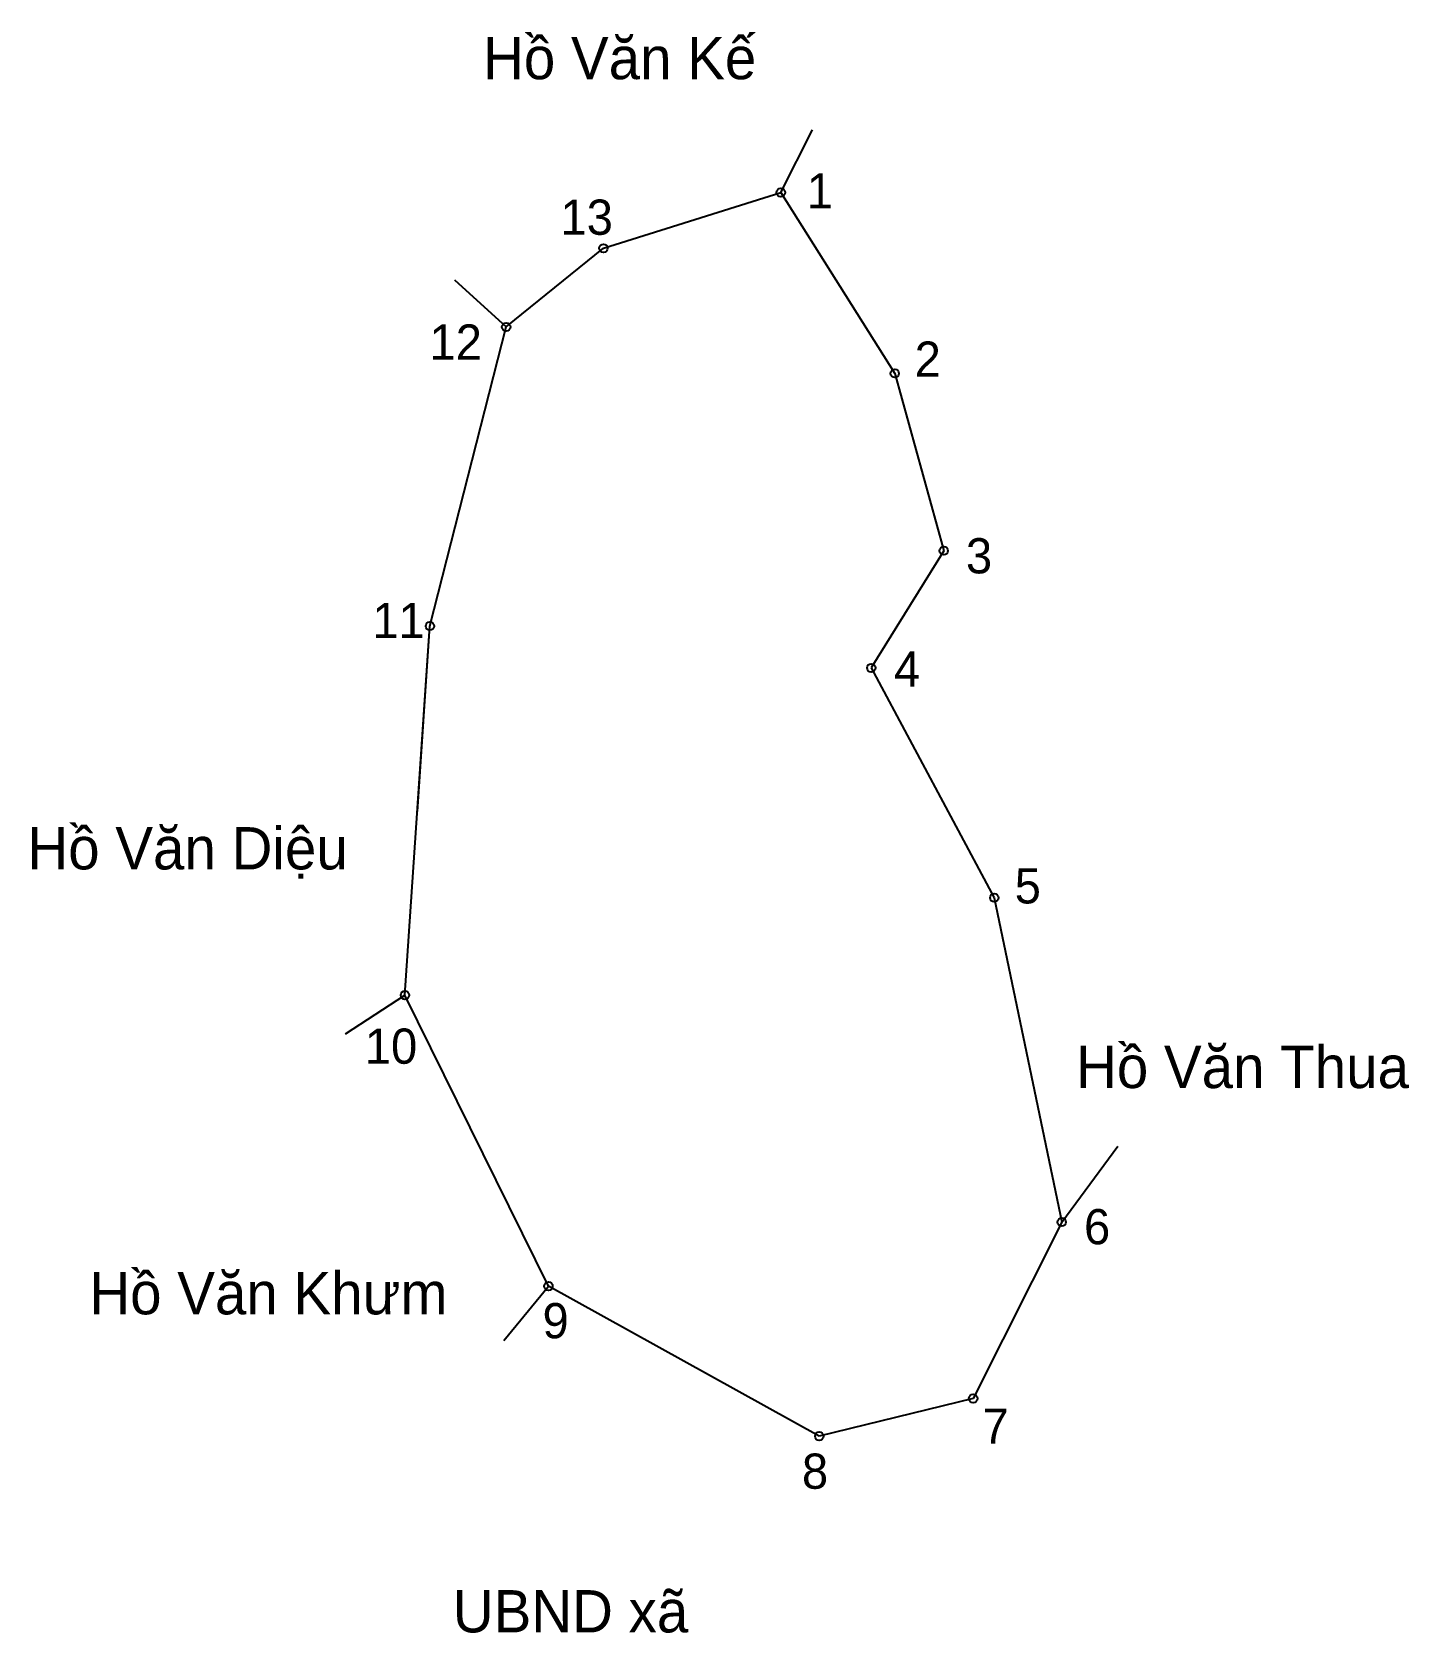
# Model space of a CAD drawing. Extents: x 547095 to 547225, y 1824388 to 1824540.
import ezdxf

# ---------------------------------------------------------------- set-up
doc = ezdxf.new("R2010")
doc.units = 0
for name, color, linetype in [('CanhThua', 7, 'Continuous'), ('MocDinhThua', 7, 'Continuous'), ('RauThua', 7, 'Continuous'), ('SoHieuDinhThua', 7, 'Continuous'), ('TenChuLanCan', 7, 'Continuous')]:
    doc.layers.add(name, color=color, linetype=linetype)

msp = doc.modelspace()

# ---------------------------------------------------------------- linework, layer by layer
at = {"layer": 'CanhThua'}
for p, q in [((547148.95, 1824519.61), (547165.79, 1824524.9)), ((547165.79, 1824524.9), (547176.61, 1824507.74)), ((547139.72, 1824512.14), (547148.95, 1824519.61)), ((547132.48, 1824483.76), (547139.72, 1824512.14)), ((547176.61, 1824507.74), (547181.26, 1824490.91)), ((547181.26, 1824490.91), (547174.38, 1824479.79)), ((547130.11, 1824448.74), (547132.48, 1824483.76)), ((547174.38, 1824479.79), (547186.06, 1824457.98)), ((547186.06, 1824457.98), (547192.46, 1824427.21)), ((547143.73, 1824421.13), (547130.11, 1824448.74)), ((547192.46, 1824427.21), (547184.05, 1824410.46)), ((547169.44, 1824406.89), (547143.73, 1824421.13)), ((547184.05, 1824410.46), (547169.44, 1824406.89))]:
    msp.add_line(p, q, dxfattribs=at)
at = {"layer": 'MocDinhThua'}
for centre in [(547165.79, 1824524.9), (547148.95, 1824519.61), (547139.72, 1824512.14), (547176.61, 1824507.74), (547181.26, 1824490.91), (547132.48, 1824483.76), (547174.38, 1824479.79), (547186.06, 1824457.98), (547130.11, 1824448.74), (547192.46, 1824427.21), (547143.73, 1824421.13), (547184.05, 1824410.46), (547169.44, 1824406.89)]:
    msp.add_circle(centre, 0.401, dxfattribs=at)
at = {"layer": 'RauThua'}
for p, q in [((547165.79, 1824524.9), (547168.8, 1824530.86)), ((547134.81, 1824516.63), (547139.72, 1824512.14)), ((547131.29, 1824466.18), (547132.48, 1824483.76)), ((547124.46, 1824445.07), (547130.11, 1824448.74)), ((547192.46, 1824427.21), (547197.79, 1824434.42)), ((547139.51, 1824415.96), (547143.73, 1824421.13))]:
    msp.add_line(p, q, dxfattribs=at)

# ---------------------------------------------------------------- texts
at = {"layer": 'SoHieuDinhThua'}
for s, height, p in [('1', 3.34, (547168.26, 1824523.39)), ('13', 3.343, (547144.88, 1824520.89)), ('12', 3.343, (547132.44, 1824509.04)), ('2', 3.34, (547178.5, 1824507.42)), ('3', 3.34, (547183.37, 1824488.76)), ('11', 3.343, (547127.01, 1824482.62)), ('4', 3.34, (547176.54, 1824478.02)), ('5', 3.34, (547188, 1824457.44)), ('10', 3.343, (547126.3, 1824442.23)), ('6', 3.34, (547194.58, 1824425.1)), ('9', 3.34, (547143.17, 1824416.18)), ('7', 3.34, (547184.94, 1824406.17)), ('8', 3.34, (547167.8, 1824401.9))]:
    msp.add_text(s, height=height, dxfattribs=at).set_placement(p)
at = {"layer": 'TenChuLanCan'}
for s, height, p in [('Hồ Văn Kế', 4.012, (547137.52, 1824535.65)), ('Hồ Văn Diệu', 4.0122, (547094.26, 1824460.67)), ('Hồ Văn Thua', 4.0122, (547193.82, 1824439.92)), ('Hồ Văn Khưm', 4.0122, (547100.14, 1824418.45)), ('UBND xã', 4.012, (547134.65, 1824388.27))]:
    msp.add_text(s, height=height, dxfattribs=at).set_placement(p)

doc.saveas('drawing.dxf')
